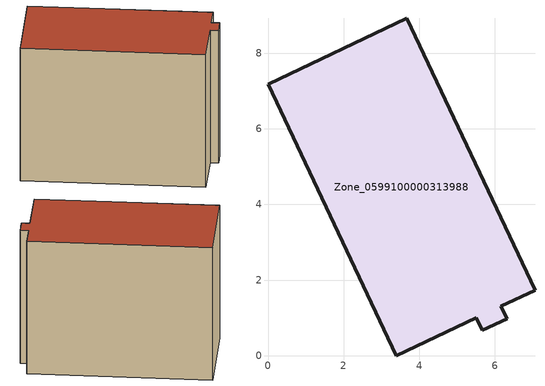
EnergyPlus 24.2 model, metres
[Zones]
Zone_0599100000313988
 floor ground (C_G): 3.67,8.92 7.06,1.73 6.16,1.31 6.32,0.98 5.66,0.67 5.51,1 3.39,0 0,7.18 z0
 wall outside (C_F): 7.06,1.73 3.67,8.92 0,7.18 3.39,0 5.51,1 5.66,0.67 6.32,0.98 6.16,1.31 7.06,1.73 z0:6.3
 roof outside (C_R): 3.67,8.92 0,7.18 3.39,0 5.51,1 5.66,0.67 6.32,0.98 6.16,1.31 7.06,1.73 z6.3
[BUILDING]
Pand.0599100000313988: North Axis=0; Terrain=City; Loads Convergence Tolerance Value=0.04; Temperature Convergence Tolerance Value=0.4; Solar Distribution=FullExterior; Maximum Number of Warmup Days=25; Minimum Number of Warmup Days=1
[Site:Location]
Rotterdam.The.Hague.AP_ZH_NLD Design_Conditions: Latitude=51.96; Longitude=4.45; Time Zone=1; Elevation=-4.5
[SITE:GROUNDTEMPERATURE:BUILDINGSURFACE]
18, 18, 18, 18, 18, 18, 18, 18, 18, 18, 18, 18
[MATERIAL] Thermal Absorptance=0.9; Solar Absorptance=0.7; Visible Absorptance=0.7
Name | Roughness | Thickness | Conductivity | Density | Specific Heat
G.TI.1946 | MediumSmooth | 0.15 | 1 | 540 | 1210
F.TI.1946 | Rough | 0.3 | 0.857143 | 1920 | 840
R.TI.1946 | MediumRough | 0.2 | 0.1 | 1500 | 1000
[CONSTRUCTION]
C_G: G.TI.1946
C_F: F.TI.1946
C_R: R.TI.1946
[ZONE]
Zone_0599100000313988: Type=1; Multiplier=1; Ceiling Height=Autocalculate; Volume=Autocalculate; Floor Area=autocalculate; Part of Total Floor Area=Yes
[ZONEINFILTRATION:DESIGNFLOWRATE]
Infil_Zone_0599100000313988: Zone or ZoneList or Space or SpaceList=Zone_0599100000313988; Schedule=AlwaysOn; Design Flow Rate Calculation Method=Flow/Area; Flow Rate per Floor Area=0.003; Constant Term Coefficient=1; Temperature Term Coefficient=0; Velocity Term Coefficient=0; Velocity Squared Term Coefficient=0
[HVACTEMPLATE:ZONE:IDEALLOADSAIRSYSTEM]
Zone_0599100000313988: Maximum Heating Supply Air Temperature=50; Minimum Cooling Supply Air Temperature=13; Maximum Heating Supply Air Humidity Ratio=0.0156; Minimum Cooling Supply Air Humidity Ratio=0.0077; Heating Limit=NoLimit; Cooling Limit=NoLimit; Dehumidification Control Type=ConstantSensibleHeatRatio; Cooling Sensible Heat Ratio=0.7; Dehumidification Setpoint=60; Humidification Control Type=None; Humidification Setpoint=30; Outdoor Air Method=None; Outdoor Air Flow Rate per Person=0.00944; Outdoor Air Flow Rate per Zone Floor Area=0; Outdoor Air Flow Rate per Zone=0; Demand Controlled Ventilation Type=None; Outdoor Air Economizer Type=NoEconomizer; Heat Recovery Type=None; Sensible Heat Recovery Effectiveness=0.7; Latent Heat Recovery Effectiveness=0.65
[ZONECONTROL:THERMOSTAT]
ThermostatControl_Zone_0599100000313988: Zone or ZoneList=Zone_0599100000313988; Control Type Schedule=DualSetpointControlType; Control 1=Thermostat_Zone_0599100000313988; Temperature Difference Between Cutout And Setpoint=0
[THERMOSTATSETPOINT:DUALSETPOINT]
Thermostat_Zone_0599100000313988: Heating Setpoint Temperature Schedule=HeatingSetpoint_Zone_0599100000313988; Cooling Setpoint Temperature Schedule=CoolingSetpoint_Zone_0599100000313988
[SCHEDULE:COMPACT]
HeatingSetpoint_Zone_0599100000313988: Through: 12/31, For: AllDays, Until: 24:00, 21
CoolingSetpoint_Zone_0599100000313988: Through: 12/31, For: AllDays, Until: 24:00, 24
DualSetpointControlType: Through: 12/31, For: AllDays, Until: 24:00, 4
AlwaysOn: Through: 12/31, For: AllDays, Until: 24:00, 1
